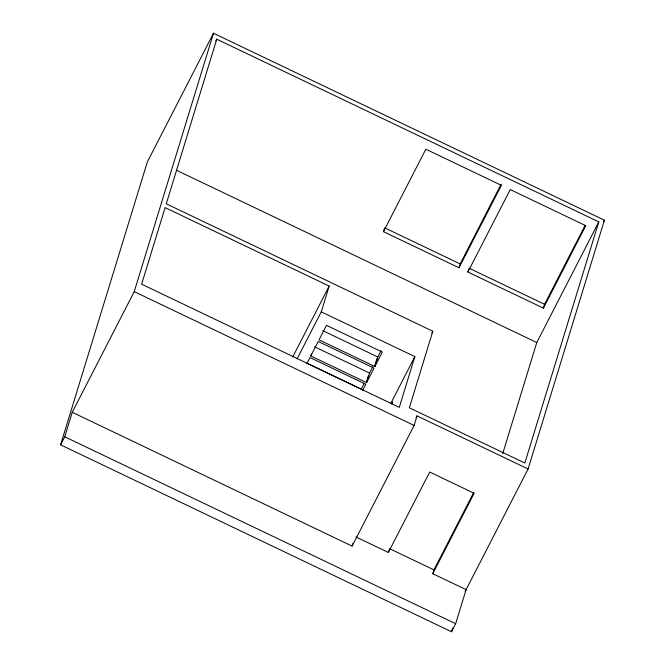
<?xml version="1.0" encoding="UTF-8"?>
<svg xmlns="http://www.w3.org/2000/svg" width="665" height="665" viewBox="0 0 665 665"><rect width="100%" height="100%" fill="white"/><g stroke="black" fill="none" stroke-linecap="round" stroke-linejoin="round"><path stroke-width="1" d="M473.879 492.183L433.954 569.88L432.782 573.704L466.099 589.639L455.65 623.704L451.518 631.75L60.598 444.819L147.339 161.952L213.482 33.25L604.402 220.181L528.101 468.983L465.176 591.426M60.598 444.819L64.729 436.78L72.244 412.275L134.247 291.627L213.482 33.25M216.757 39.202L166.275 203.798L432.815 331.245L409.341 407.803L524.835 463.031L598.791 221.886L216.757 39.202L215.809 41.047M321.262 311.852L329.167 286.075L165.103 207.621L141.628 284.179L399.283 407.379L414.852 356.606L321.262 311.852L297.122 358.826M310.779 355.941L318.219 341.461L374.046 368.152L366.606 382.633L310.779 355.941L311.361 354.021M383.472 231.653L425.849 149.209L501.368 185.319L458.991 267.771L383.472 231.653L384.353 228.785M366.664 381.369L368.427 375.634M366.606 382.633L369.541 373.065L372.799 366.731M374.636 366.24L376.988 358.585M374.877 366.548L382.317 352.068L326.49 325.368L319.05 339.848L374.877 366.548L377.811 356.98L381.07 350.646M392.009 403.904L392.599 401.993L391.66 403.813M72.244 412.275L352.101 546.106L352.982 543.23M458.991 267.771L460.172 263.938L501.127 184.238M352.101 546.106L414.112 425.45L417.046 415.883L528.101 468.983M467.877 272.018L510.255 189.567L585.774 225.676L543.396 308.128L467.877 272.018L468.758 269.142M355.966 536.979L388.36 552.465L389.532 548.642M543.396 308.128L544.569 304.296L585.059 225.518M502.698 453.688L536.78 342.541L598.791 221.886M451.518 631.75L452.707 627.86M292.716 356.997L329.167 286.075M306.698 363.88L309.948 357.546L365.783 384.245L362.525 390.579M364.063 383.722L361.278 389.15L307.305 363.348M390.712 403.572L414.852 356.606M431.868 333.09L432.815 331.245M416.099 417.72L417.046 415.883M388.36 552.465L429.698 472.025L474.12 493.272L432.782 573.704M603.463 222.019L604.402 220.181M384.653 227.829L460.172 263.938M469.049 268.186L544.569 304.296M176.283 170.157L536.78 342.541M322.907 330.729L377.811 356.98M314.645 346.814L369.541 373.065M134.247 291.627L414.112 425.45M390.455 549.082L433.954 569.88M64.729 436.78L455.65 623.704"/></g></svg>
